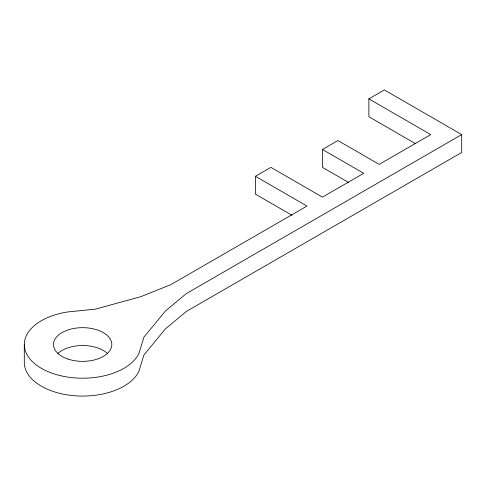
<?xml version="1.0" encoding="UTF-8"?>
<svg xmlns="http://www.w3.org/2000/svg" width="486" height="486" viewBox="0 0 486 486"><rect width="100%" height="100%" fill="white"/><g stroke="black" fill="none" stroke-linecap="round" stroke-linejoin="round"><path stroke-width="0.73" d="M415.123 143.437L368.868 116.737L368.868 98.871L384.341 89.934L461.7 134.598L461.7 152.464L186.387 311.417L165.519 328.767L143.892 355.035L139.008 371.097A58.344 33.686 0 0 1 75.032 395.774A58.344 33.686 0 0 1 24.3 362.374L24.3 344.513M291.971 215.255L255.411 194.151L255.411 176.284L270.884 167.354L322.455 197.128L363.716 173.308L322.455 149.488L322.455 167.354L348.65 182.475M322.455 149.488L337.928 140.557L379.183 164.371L430.754 134.598L368.868 98.871M461.7 134.598L186.387 293.55L165.519 310.9L143.892 337.169L139.008 353.231A58.344 33.686 0 0 1 41.389 368.333A58.344 33.686 0 0 1 67.548 311.976L95.365 309.151L140.861 296.667L170.92 284.614L306.982 206.058L255.411 176.284M57.87 353.486A29.172 16.846 0 0 1 107.424 353.486M68.058 359.099A29.172 16.846 0 0 0 111.823 344.513A29.172 16.846 0 0 0 68.058 329.927A29.172 16.846 0 0 0 68.058 359.099"/></g></svg>
